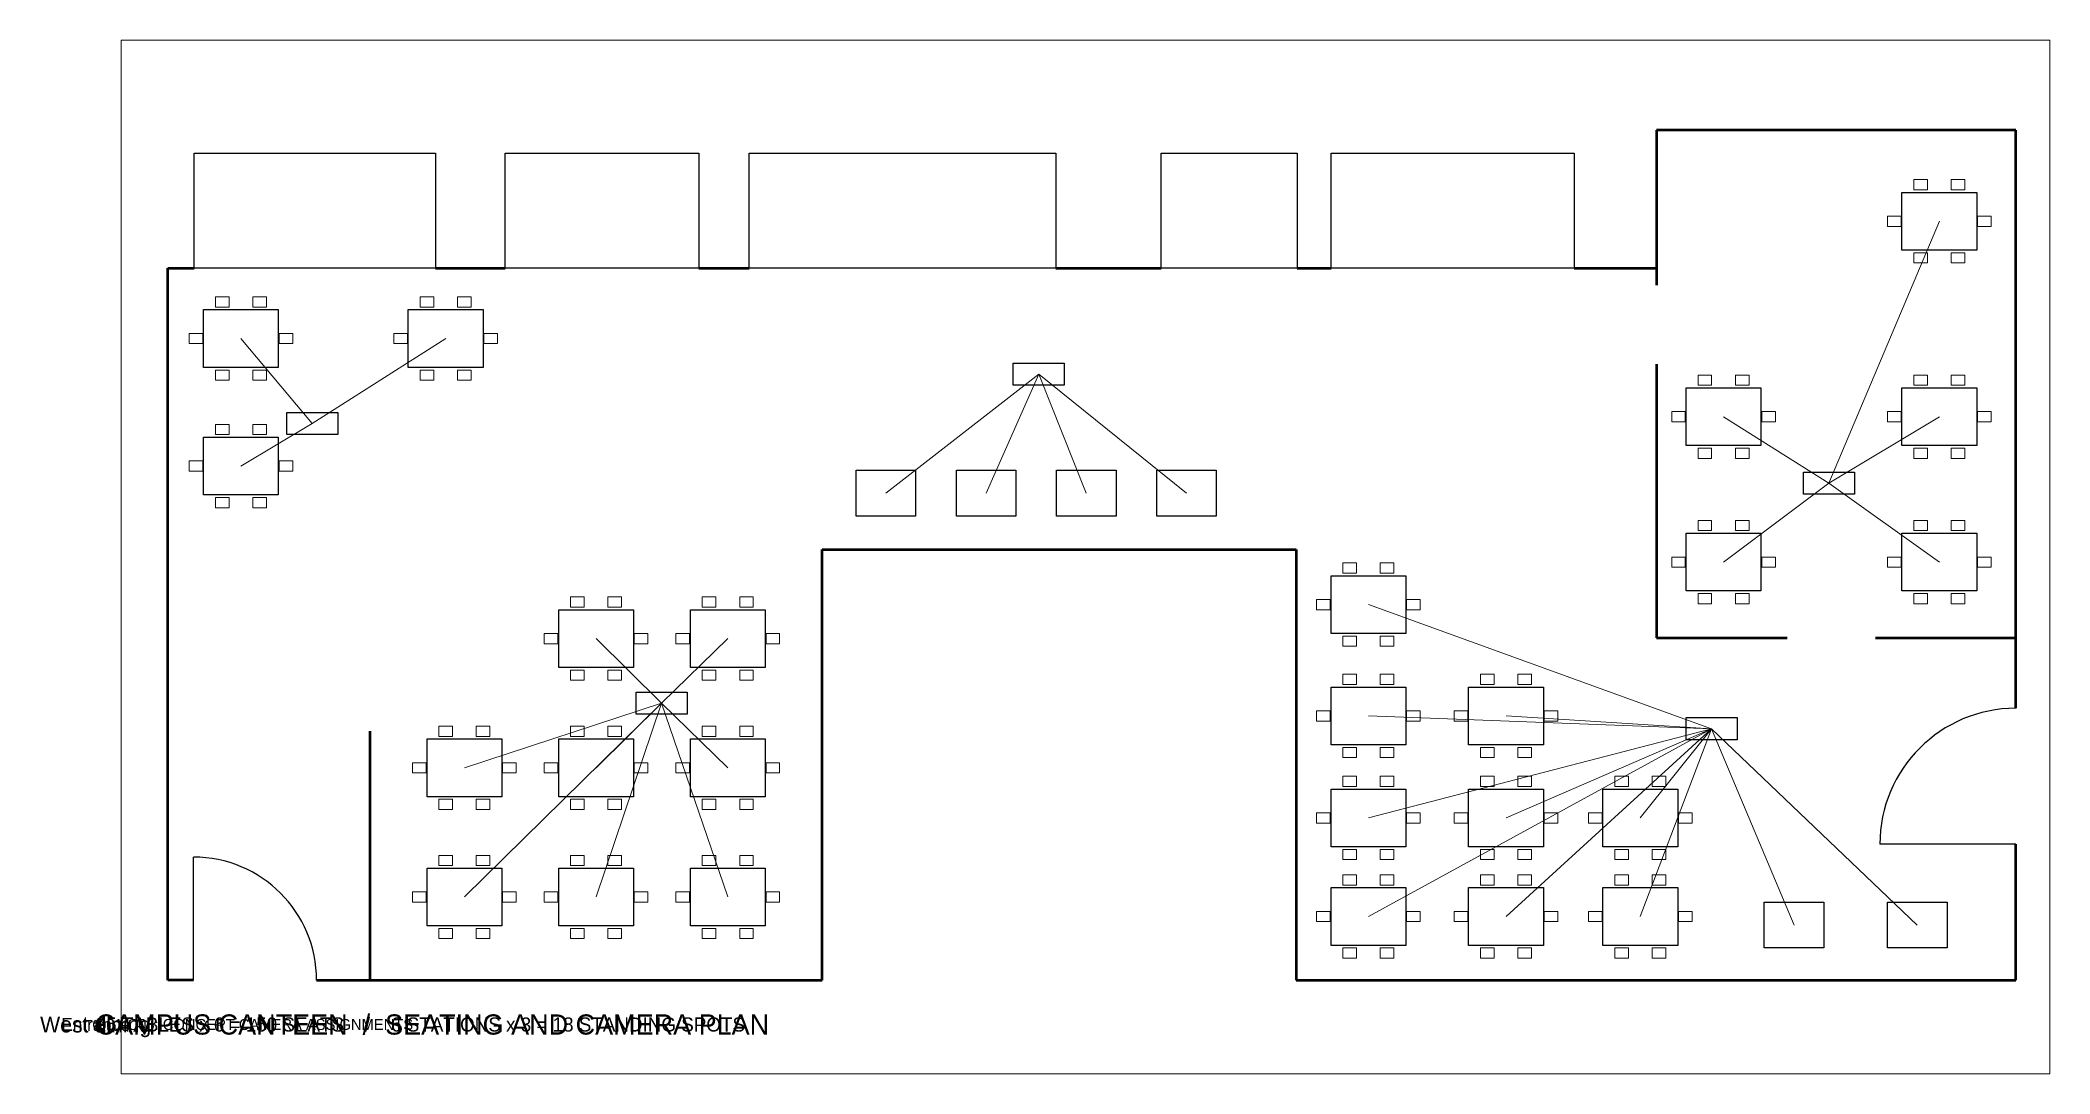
# Model space of a CAD drawing. Extents: x -65 to 2300, y -58 to 1158.
import ezdxf
from ezdxf.enums import TextEntityAlignment as Align

# ---------------------------------------------------------------- set-up
doc = ezdxf.new("R2010")
doc.units = 0
for name, color, linetype, lineweight in [('CAMERA', 7, 'Continuous', 25), ('CAMERA_LINK', 8, 'Continuous', 9), ('CHAIR', 7, 'Continuous', 18), ('DOOR', 7, 'Continuous', 25), ('FIXTURE', 8, 'Continuous', 25), ('LABEL', 7, 'Continuous', 18), ('SHEET', 8, 'Continuous', 18), ('STANDING', 7, 'Continuous', 25), ('TABLE', 7, 'Continuous', 25), ('WALL', 7, 'Continuous', 50)]:
    doc.layers.add(name, color=color, linetype=linetype, lineweight=lineweight)

msp = doc.modelspace()

# ---------------------------------------------------------------- linework, layer by layer
at = {"layer": 'CAMERA'}
for points in [[(1080, 778), (1140, 778), (1140, 752), (1080, 752)], [(225, 720), (285, 720), (285, 694), (225, 694)], [(2010, 650), (2070, 650), (2070, 624), (2010, 624)], [(636, 391), (696, 391), (696, 365), (636, 365)], [(1872, 361), (1932, 361), (1932, 335), (1872, 335)]]:
    msp.add_lwpolyline(points, close=True, dxfattribs=at)
at = {"layer": 'CAMERA_LINK'}
for p, q in [((2040, 637), (2170, 945)), ((255, 707), (171, 807)), ((255, 707), (412, 807)), ((1110, 765), (930, 625)), ((1110, 765), (1048, 625)), ((1110, 765), (1166, 625)), ((1110, 765), (1284, 625)), ((2040, 637), (1916, 715)), ((2040, 637), (2170, 715)), ((255, 707), (171, 657)), ((2040, 637), (1916, 544)), ((2040, 637), (2170, 544)), ((1902, 348), (1498, 494)), ((666, 378), (589, 454)), ((666, 378), (744, 454)), ((666, 378), (434, 302)), ((666, 378), (434, 150)), ((666, 378), (589, 302)), ((666, 378), (589, 150)), ((666, 378), (744, 302)), ((666, 378), (744, 150)), ((1902, 348), (1498, 363)), ((1902, 348), (1660, 363)), ((1902, 348), (1498, 243)), ((1902, 348), (1498, 127)), ((1902, 348), (1660, 243)), ((1902, 348), (1660, 127)), ((1902, 348), (1818, 243)), ((1902, 348), (1818, 127)), ((1902, 348), (1999, 117)), ((1902, 348), (2144, 117))]:
    msp.add_line(p, q, dxfattribs=at)
at = {"layer": 'CHAIR'}
for points in [[(2140, 994), (2156, 994), (2156, 982), (2140, 982)], [(2184, 994), (2200, 994), (2200, 982), (2184, 982)], [(2109, 951), (2125, 951), (2125, 939), (2109, 939)], [(2215, 951), (2231, 951), (2231, 939), (2215, 939)], [(2140, 908), (2156, 908), (2156, 896), (2140, 896)], [(2184, 908), (2200, 908), (2200, 896), (2184, 896)], [(141, 856), (157, 856), (157, 844), (141, 844)], [(185, 856), (201, 856), (201, 844), (185, 844)], [(382, 856), (398, 856), (398, 844), (382, 844)], [(426, 856), (442, 856), (442, 844), (426, 844)], [(110, 813), (126, 813), (126, 801), (110, 801)], [(216, 813), (232, 813), (232, 801), (216, 801)], [(351, 813), (367, 813), (367, 801), (351, 801)], [(457, 813), (473, 813), (473, 801), (457, 801)], [(141, 770), (157, 770), (157, 758), (141, 758)], [(185, 770), (201, 770), (201, 758), (185, 758)], [(382, 770), (398, 770), (398, 758), (382, 758)], [(426, 770), (442, 770), (442, 758), (426, 758)], [(1886, 764), (1902, 764), (1902, 752), (1886, 752)], [(1930, 764), (1946, 764), (1946, 752), (1930, 752)], [(2140, 764), (2156, 764), (2156, 752), (2140, 752)], [(2184, 764), (2200, 764), (2200, 752), (2184, 752)], [(1855, 721), (1871, 721), (1871, 709), (1855, 709)], [(1961, 721), (1977, 721), (1977, 709), (1961, 709)], [(2109, 721), (2125, 721), (2125, 709), (2109, 709)], [(2215, 721), (2231, 721), (2231, 709), (2215, 709)], [(141, 706), (157, 706), (157, 694), (141, 694)], [(185, 706), (201, 706), (201, 694), (185, 694)], [(110, 663), (126, 663), (126, 651), (110, 651)], [(216, 663), (232, 663), (232, 651), (216, 651)], [(1886, 678), (1902, 678), (1902, 666), (1886, 666)], [(1930, 678), (1946, 678), (1946, 666), (1930, 666)], [(2140, 678), (2156, 678), (2156, 666), (2140, 666)], [(2184, 678), (2200, 678), (2200, 666), (2184, 666)], [(141, 620), (157, 620), (157, 608), (141, 608)], [(185, 620), (201, 620), (201, 608), (185, 608)], [(1886, 593), (1902, 593), (1902, 581), (1886, 581)], [(1930, 593), (1946, 593), (1946, 581), (1930, 581)], [(2140, 593), (2156, 593), (2156, 581), (2140, 581)], [(2184, 593), (2200, 593), (2200, 581), (2184, 581)], [(1855, 550), (1871, 550), (1871, 538), (1855, 538)], [(1961, 550), (1977, 550), (1977, 538), (1961, 538)], [(2109, 550), (2125, 550), (2125, 538), (2109, 538)], [(2215, 550), (2231, 550), (2231, 538), (2215, 538)], [(1468, 543), (1484, 543), (1484, 531), (1468, 531)], [(1512, 543), (1528, 543), (1528, 531), (1512, 531)], [(559, 503), (575, 503), (575, 491), (559, 491)], [(603, 503), (619, 503), (619, 491), (603, 491)], [(714, 503), (730, 503), (730, 491), (714, 491)], [(758, 503), (774, 503), (774, 491), (758, 491)], [(1437, 500), (1453, 500), (1453, 488), (1437, 488)], [(1543, 500), (1559, 500), (1559, 488), (1543, 488)], [(1886, 507), (1902, 507), (1902, 495), (1886, 495)], [(1930, 507), (1946, 507), (1946, 495), (1930, 495)], [(2140, 507), (2156, 507), (2156, 495), (2140, 495)], [(2184, 507), (2200, 507), (2200, 495), (2184, 495)], [(528, 460), (544, 460), (544, 448), (528, 448)], [(634, 460), (650, 460), (650, 448), (634, 448)], [(683, 460), (699, 460), (699, 448), (683, 448)], [(789, 460), (805, 460), (805, 448), (789, 448)], [(1468, 457), (1484, 457), (1484, 445), (1468, 445)], [(1512, 457), (1528, 457), (1528, 445), (1512, 445)], [(559, 417), (575, 417), (575, 405), (559, 405)], [(603, 417), (619, 417), (619, 405), (603, 405)], [(714, 417), (730, 417), (730, 405), (714, 405)], [(758, 417), (774, 417), (774, 405), (758, 405)], [(1468, 412), (1484, 412), (1484, 400), (1468, 400)], [(1512, 412), (1528, 412), (1528, 400), (1512, 400)], [(1630, 412), (1646, 412), (1646, 400), (1630, 400)], [(1674, 412), (1690, 412), (1690, 400), (1674, 400)], [(1437, 369), (1453, 369), (1453, 357), (1437, 357)], [(1543, 369), (1559, 369), (1559, 357), (1543, 357)], [(1599, 369), (1615, 369), (1615, 357), (1599, 357)], [(1705, 369), (1721, 369), (1721, 357), (1705, 357)], [(404, 351), (420, 351), (420, 339), (404, 339)], [(448, 351), (464, 351), (464, 339), (448, 339)], [(559, 351), (575, 351), (575, 339), (559, 339)], [(603, 351), (619, 351), (619, 339), (603, 339)], [(714, 351), (730, 351), (730, 339), (714, 339)], [(758, 351), (774, 351), (774, 339), (758, 339)], [(373, 308), (389, 308), (389, 296), (373, 296)], [(479, 308), (495, 308), (495, 296), (479, 296)], [(528, 308), (544, 308), (544, 296), (528, 296)], [(634, 308), (650, 308), (650, 296), (634, 296)], [(683, 308), (699, 308), (699, 296), (683, 296)], [(789, 308), (805, 308), (805, 296), (789, 296)], [(1468, 326), (1484, 326), (1484, 314), (1468, 314)], [(1512, 326), (1528, 326), (1528, 314), (1512, 314)], [(1630, 326), (1646, 326), (1646, 314), (1630, 314)], [(1674, 326), (1690, 326), (1690, 314), (1674, 314)], [(1468, 292), (1484, 292), (1484, 280), (1468, 280)], [(1512, 292), (1528, 292), (1528, 280), (1512, 280)], [(1630, 292), (1646, 292), (1646, 280), (1630, 280)], [(1674, 292), (1690, 292), (1690, 280), (1674, 280)], [(1788, 292), (1804, 292), (1804, 280), (1788, 280)], [(1832, 292), (1848, 292), (1848, 280), (1832, 280)], [(404, 265), (420, 265), (420, 253), (404, 253)], [(448, 265), (464, 265), (464, 253), (448, 253)], [(559, 265), (575, 265), (575, 253), (559, 253)], [(603, 265), (619, 265), (619, 253), (603, 253)], [(714, 265), (730, 265), (730, 253), (714, 253)], [(758, 265), (774, 265), (774, 253), (758, 253)], [(1437, 249), (1453, 249), (1453, 237), (1437, 237)], [(1543, 249), (1559, 249), (1559, 237), (1543, 237)], [(1599, 249), (1615, 249), (1615, 237), (1599, 237)], [(1705, 249), (1721, 249), (1721, 237), (1705, 237)], [(1757, 249), (1773, 249), (1773, 237), (1757, 237)], [(1863, 249), (1879, 249), (1879, 237), (1863, 237)], [(404, 199), (420, 199), (420, 187), (404, 187)], [(448, 199), (464, 199), (464, 187), (448, 187)], [(559, 199), (575, 199), (575, 187), (559, 187)], [(603, 199), (619, 199), (619, 187), (603, 187)], [(714, 199), (730, 199), (730, 187), (714, 187)], [(758, 199), (774, 199), (774, 187), (758, 187)], [(1468, 206), (1484, 206), (1484, 194), (1468, 194)], [(1512, 206), (1528, 206), (1528, 194), (1512, 194)], [(1630, 206), (1646, 206), (1646, 194), (1630, 194)], [(1674, 206), (1690, 206), (1690, 194), (1674, 194)], [(1788, 206), (1804, 206), (1804, 194), (1788, 194)], [(1832, 206), (1848, 206), (1848, 194), (1832, 194)], [(1468, 176), (1484, 176), (1484, 164), (1468, 164)], [(1512, 176), (1528, 176), (1528, 164), (1512, 164)], [(1630, 176), (1646, 176), (1646, 164), (1630, 164)], [(1674, 176), (1690, 176), (1690, 164), (1674, 164)], [(1788, 176), (1804, 176), (1804, 164), (1788, 164)], [(1832, 176), (1848, 176), (1848, 164), (1832, 164)], [(373, 156), (389, 156), (389, 144), (373, 144)], [(479, 156), (495, 156), (495, 144), (479, 144)], [(528, 156), (544, 156), (544, 144), (528, 144)], [(634, 156), (650, 156), (650, 144), (634, 144)], [(683, 156), (699, 156), (699, 144), (683, 144)], [(789, 156), (805, 156), (805, 144), (789, 144)], [(1437, 133), (1453, 133), (1453, 121), (1437, 121)], [(1543, 133), (1559, 133), (1559, 121), (1543, 121)], [(1599, 133), (1615, 133), (1615, 121), (1599, 121)], [(1705, 133), (1721, 133), (1721, 121), (1705, 121)], [(1757, 133), (1773, 133), (1773, 121), (1757, 121)], [(1863, 133), (1879, 133), (1879, 121), (1863, 121)], [(404, 113), (420, 113), (420, 101), (404, 101)], [(448, 113), (464, 113), (464, 101), (448, 101)], [(559, 113), (575, 113), (575, 101), (559, 101)], [(603, 113), (619, 113), (619, 101), (603, 101)], [(714, 113), (730, 113), (730, 101), (714, 101)], [(758, 113), (774, 113), (774, 101), (758, 101)], [(1468, 90), (1484, 90), (1484, 78), (1468, 78)], [(1512, 90), (1528, 90), (1528, 78), (1512, 78)], [(1630, 90), (1646, 90), (1646, 78), (1630, 78)], [(1674, 90), (1690, 90), (1690, 78), (1674, 78)], [(1788, 90), (1804, 90), (1804, 78), (1788, 78)], [(1832, 90), (1848, 90), (1848, 78), (1832, 78)]]:
    msp.add_lwpolyline(points, close=True, dxfattribs=at)
at = {"layer": 'DOOR'}
for p, q in [((115, 52), (115, 197)), ((2260, 212), (2100, 212))]:
    msp.add_line(p, q, dxfattribs=at)
for centre, radius, start, end in [((2260, 212), 160, 90, 180), ((115, 52), 145, 0, 90)]:
    msp.add_arc(centre, radius, start, end, dxfattribs=at)
at = {"layer": 'FIXTURE'}
for points in [[(116, 1025), (400, 1025), (400, 890), (116, 890)], [(482, 1025), (710, 1025), (710, 890), (482, 890)], [(769, 1025), (1130, 1025), (1130, 890), (769, 890)], [(1254, 1025), (1414, 1025), (1414, 890), (1254, 890)], [(1454, 1025), (1740, 1025), (1740, 890), (1454, 890)]]:
    msp.add_lwpolyline(points, close=True, dxfattribs=at)
at = {"layer": 'SHEET'}
msp.add_lwpolyline([(30, 1158), (2300, 1158), (2300, -58), (30, -58)], close=True, dxfattribs=at)
at = {"layer": 'STANDING'}
for points in [[(895, 652), (965, 652), (965, 598), (895, 598)], [(1013, 652), (1083, 652), (1083, 598), (1013, 598)], [(1131, 652), (1201, 652), (1201, 598), (1131, 598)], [(1249, 652), (1319, 652), (1319, 598), (1249, 598)], [(1964, 144), (2034, 144), (2034, 90), (1964, 90)], [(2109, 144), (2179, 144), (2179, 90), (2109, 90)]]:
    msp.add_lwpolyline(points, close=True, dxfattribs=at)
at = {"layer": 'TABLE'}
for points in [[(2126, 979), (2214, 979), (2214, 911), (2126, 911)], [(127, 841), (215, 841), (215, 773), (127, 773)], [(368, 841), (456, 841), (456, 773), (368, 773)], [(1872, 749), (1960, 749), (1960, 681), (1872, 681)], [(2126, 749), (2214, 749), (2214, 681), (2126, 681)], [(127, 691), (215, 691), (215, 623), (127, 623)], [(1872, 578), (1960, 578), (1960, 510), (1872, 510)], [(2126, 578), (2214, 578), (2214, 510), (2126, 510)], [(1454, 528), (1542, 528), (1542, 460), (1454, 460)], [(545, 488), (633, 488), (633, 420), (545, 420)], [(700, 488), (788, 488), (788, 420), (700, 420)], [(1454, 397), (1542, 397), (1542, 329), (1454, 329)], [(1616, 397), (1704, 397), (1704, 329), (1616, 329)], [(390, 336), (478, 336), (478, 268), (390, 268)], [(545, 336), (633, 336), (633, 268), (545, 268)], [(700, 336), (788, 336), (788, 268), (700, 268)], [(1454, 277), (1542, 277), (1542, 209), (1454, 209)], [(1616, 277), (1704, 277), (1704, 209), (1616, 209)], [(1774, 277), (1862, 277), (1862, 209), (1774, 209)], [(390, 184), (478, 184), (478, 116), (390, 116)], [(545, 184), (633, 184), (633, 116), (545, 116)], [(700, 184), (788, 184), (788, 116), (700, 116)], [(1454, 161), (1542, 161), (1542, 93), (1454, 93)], [(1616, 161), (1704, 161), (1704, 93), (1616, 93)], [(1774, 161), (1862, 161), (1862, 93), (1774, 93)]]:
    msp.add_lwpolyline(points, close=True, dxfattribs=at)
at = {"layer": 'WALL'}
for p, q in [((2260, 1052), (1837, 1052)), ((1837, 1052), (1837, 870)), ((2260, 372), (2260, 1052)), ((85, 52), (85, 890)), ((85, 890), (116, 890)), ((400, 890), (482, 890)), ((710, 890), (769, 890)), ((1130, 890), (1254, 890)), ((1414, 890), (1454, 890)), ((1740, 890), (1837, 890)), ((1837, 777), (1837, 455)), ((855, 52), (855, 559)), ((855, 559), (1413, 559)), ((1413, 559), (1413, 52)), ((1837, 455), (1991, 455)), ((2095, 455), (2260, 455)), ((323, 52), (323, 345)), ((2260, 52), (2260, 212)), ((115, 52), (85, 52)), ((260, 52), (855, 52)), ((1413, 52), (2260, 52))]:
    msp.add_line(p, q, dxfattribs=at)

# ---------------------------------------------------------------- texts
at = {"layer": 'LABEL'}
for s, height in [('West dining', 18.72), ('Entrance', 15.12), ('T06', 10.8), ('T09', 10.8)]:
    msp.add_text(s, height=height, dxfattribs=at).set_placement((0, 0), align=Align.MIDDLE_CENTER)
for s, height in [('C01-C05: CONCEPT CAMERA ASSIGNMENTS', 12.96), ('25 TABLES x 6 = 150 SEATS    /    6 STATIONS x 3 = 18 STANDING SPOTS', 16.56), ('CAMPUS CANTEEN  /  SEATING AND CAMERA PLAN', 23.76)]:
    msp.add_text(s, height=height, dxfattribs=at).set_placement((0, 0), align=Align.MIDDLE_LEFT)

doc.saveas('drawing.dxf')
